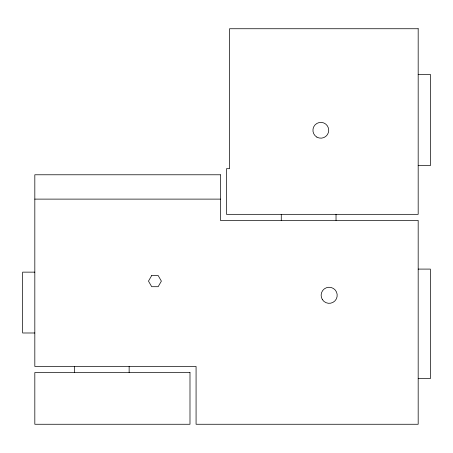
<?xml version="1.0" encoding="UTF-8"?>
<svg xmlns="http://www.w3.org/2000/svg" width="453" height="453" viewBox="0 0 453 453"><rect width="100%" height="100%" fill="white"/><g stroke="black" fill="none" stroke-linecap="round" stroke-linejoin="round"><path stroke-width="0.68" d="M418.181 74.371L430.35 74.371L430.35 165.651L418.181 165.651M34.819 199.116L220.413 199.116M418.181 269.093L430.35 269.093L430.35 378.629L418.181 378.629M34.819 272.14L22.65 272.14L22.65 332.989L34.819 332.989M336.03 214.331L336.03 220.413M281.268 214.331L281.268 220.413M129.139 366.454L129.139 372.542M74.371 366.454L74.371 372.542M151.704 275.537L148.482 281.12L151.704 286.704L158.154 286.704L161.376 281.12L158.154 275.537L151.704 275.537M418.181 28.737L229.541 28.737L229.541 168.692L226.5 168.692L226.5 214.331L418.181 214.331L418.181 28.737M220.413 174.779L34.819 174.779L34.819 366.454L196.075 366.454L196.075 424.263L418.181 424.263L418.181 220.413L220.413 220.413L220.413 174.779M189.988 372.542L34.819 372.542L34.819 424.263L189.988 424.263L189.988 372.542M322.372 299.592A8.035 8.035 0 0 0 336.279 299.031A8.035 8.035 0 0 0 328.838 287.264A8.035 8.035 0 0 0 322.372 299.592M316.874 137.117A7.899 7.899 0 0 0 328.725 130.277A7.899 7.899 0 0 0 316.874 123.437A7.899 7.899 0 0 0 316.874 137.117"/></g></svg>
